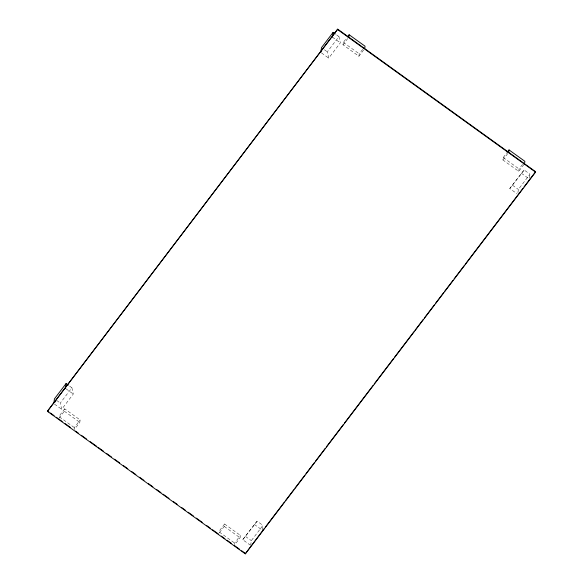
<?xml version="1.0" encoding="UTF-8"?>
<svg xmlns="http://www.w3.org/2000/svg" width="583" height="583" viewBox="0 0 583 583"><rect width="100%" height="100%" fill="white"/><g stroke="black" fill="none" stroke-linecap="round" stroke-linejoin="round"><path stroke-width="0.44" stroke-dasharray="2.92 2.19" d="M59.058 418.164L64.341 411.219L64.684 408.836L80.148 419.979L79.805 422.362L74.529 429.299M74.114 429.205L74.347 427.609L80.148 419.979M219.478 532.636L224.229 526.391L224.572 524L240.422 535.42L240.079 537.803L235.328 544.048M234.388 544.646L234.621 543.05L240.422 535.42M250.646 545.411L251.331 540.645L262.948 525.378L257.11 521.173L242.732 539.712L249.925 544.894M262.255 530.144L262.948 525.378M363.646 49.985L358.895 56.23L342.979 44.767L343.321 42.384L346.491 38.216M358.895 56.23L359.237 53.847L362.932 48.987M524 164.406L518.724 171.351L502.889 159.946L503.231 157.563L506.926 152.702M518.724 171.351L519.067 168.968L522.762 164.107M517.908 192.638L518.367 189.46L529.976 174.193L524.146 169.988L509.761 188.528L516.961 193.709M529.408 178.165L529.976 174.193M71.898 387.775L73.298 394.042L61.689 409.31L60.289 403.042L71.898 387.775L68.983 385.669M338.934 36.583L340.334 42.858L328.717 58.125L327.325 51.858L338.934 36.583L336.019 34.484M64.684 408.836L58.876 416.473L74.347 427.609M342.979 44.767L347.73 38.522M224.572 524L218.771 531.638L234.621 543.05M502.889 159.946L508.697 152.309M242.732 539.712L257.11 521.173M509.761 188.528L524.146 169.988M343.321 42.384L359.237 53.847M503.231 157.563L519.067 168.968M332.412 37.159L340.334 42.858M521.377 173.26L529.291 178.959M324.41 49.759L327.325 51.858M512.537 185.256L518.367 189.46M321.524 52.944L328.717 58.125M66.105 388.861L73.298 394.042M254.341 524.445L261.541 529.626M56.646 400.419L60.289 403.042M245.501 536.447L251.331 540.645M54.489 404.128L61.689 409.31M64.341 411.219L79.805 422.362M224.229 526.391L240.079 537.803"/><path stroke-width="0.87" d="M47.391 411.299L337.703 29.15L535.609 171.701L535.551 172.123L245.297 553.85L47.391 411.299L337.703 29.15M53.884 402.817L54.459 398.838L66.068 383.57L68.255 385.144M65.383 388.344L66.068 383.57M245.297 553.85L264.084 528.796M320.803 52.426L321.488 47.653L333.104 32.386L335.291 33.96M332.412 37.159L333.104 32.386M348.787 37.13L349.13 34.747L365.045 46.21L364.703 48.593M508.697 152.309L509.039 149.926L524.875 161.331L524.525 163.714M54.824 402.219L55.881 400.834M347.548 36.831L349.13 34.747M507.458 152.01L509.039 149.926M265.185 527.345L284.46 501.992M285.561 500.542L293.825 489.676M294.925 488.233L304.843 475.196M305.944 473.746L314.201 462.88M315.308 461.43L325.219 448.393M326.32 446.942L343.394 424.49M344.495 423.039L373.135 385.378M374.235 383.927L393.51 358.574M394.618 357.124L413.894 331.778M414.994 330.328L423.258 319.462M424.358 318.012L434.269 304.975M435.37 303.524L443.634 292.659M444.734 291.216L452.998 280.35M454.099 278.9L464.01 265.863M465.11 264.412L522.944 188.36M524.044 186.91L535.609 171.701M337.644 29.58L535.551 172.123M47.449 410.877L48.928 411.941M50.408 413.004L54.102 415.664M56.318 417.26L57.797 418.324M58.533 418.856L62.213 421.509M65.165 423.63L70.317 427.346M75.477 431.056L78.421 433.184M81.372 435.304L86.524 439.021M90.212 441.674L96.844 446.447M98.316 447.511L103.475 451.227M106.419 453.348L111.579 457.065M114.53 459.185L119.69 462.902M123.37 465.555L127.794 468.739M131.474 471.392L135.897 474.577M139.585 477.229L144.001 480.414M148.425 483.599L152.848 486.783M156.528 489.436L160.952 492.62M163.16 494.216L169.055 498.465M173.479 501.65L177.159 504.302M181.583 507.487L185.27 510.14M188.214 512.26L193.374 515.977M196.318 518.098L202.214 522.346M206.637 525.531L210.317 528.183M212.533 529.772L218.428 534.021M221.307 536.098L224.907 538.692M227.071 540.252L231.393 543.363M234.279 545.44L239.445 549.164M241.661 550.76L245.356 553.42"/></g></svg>
